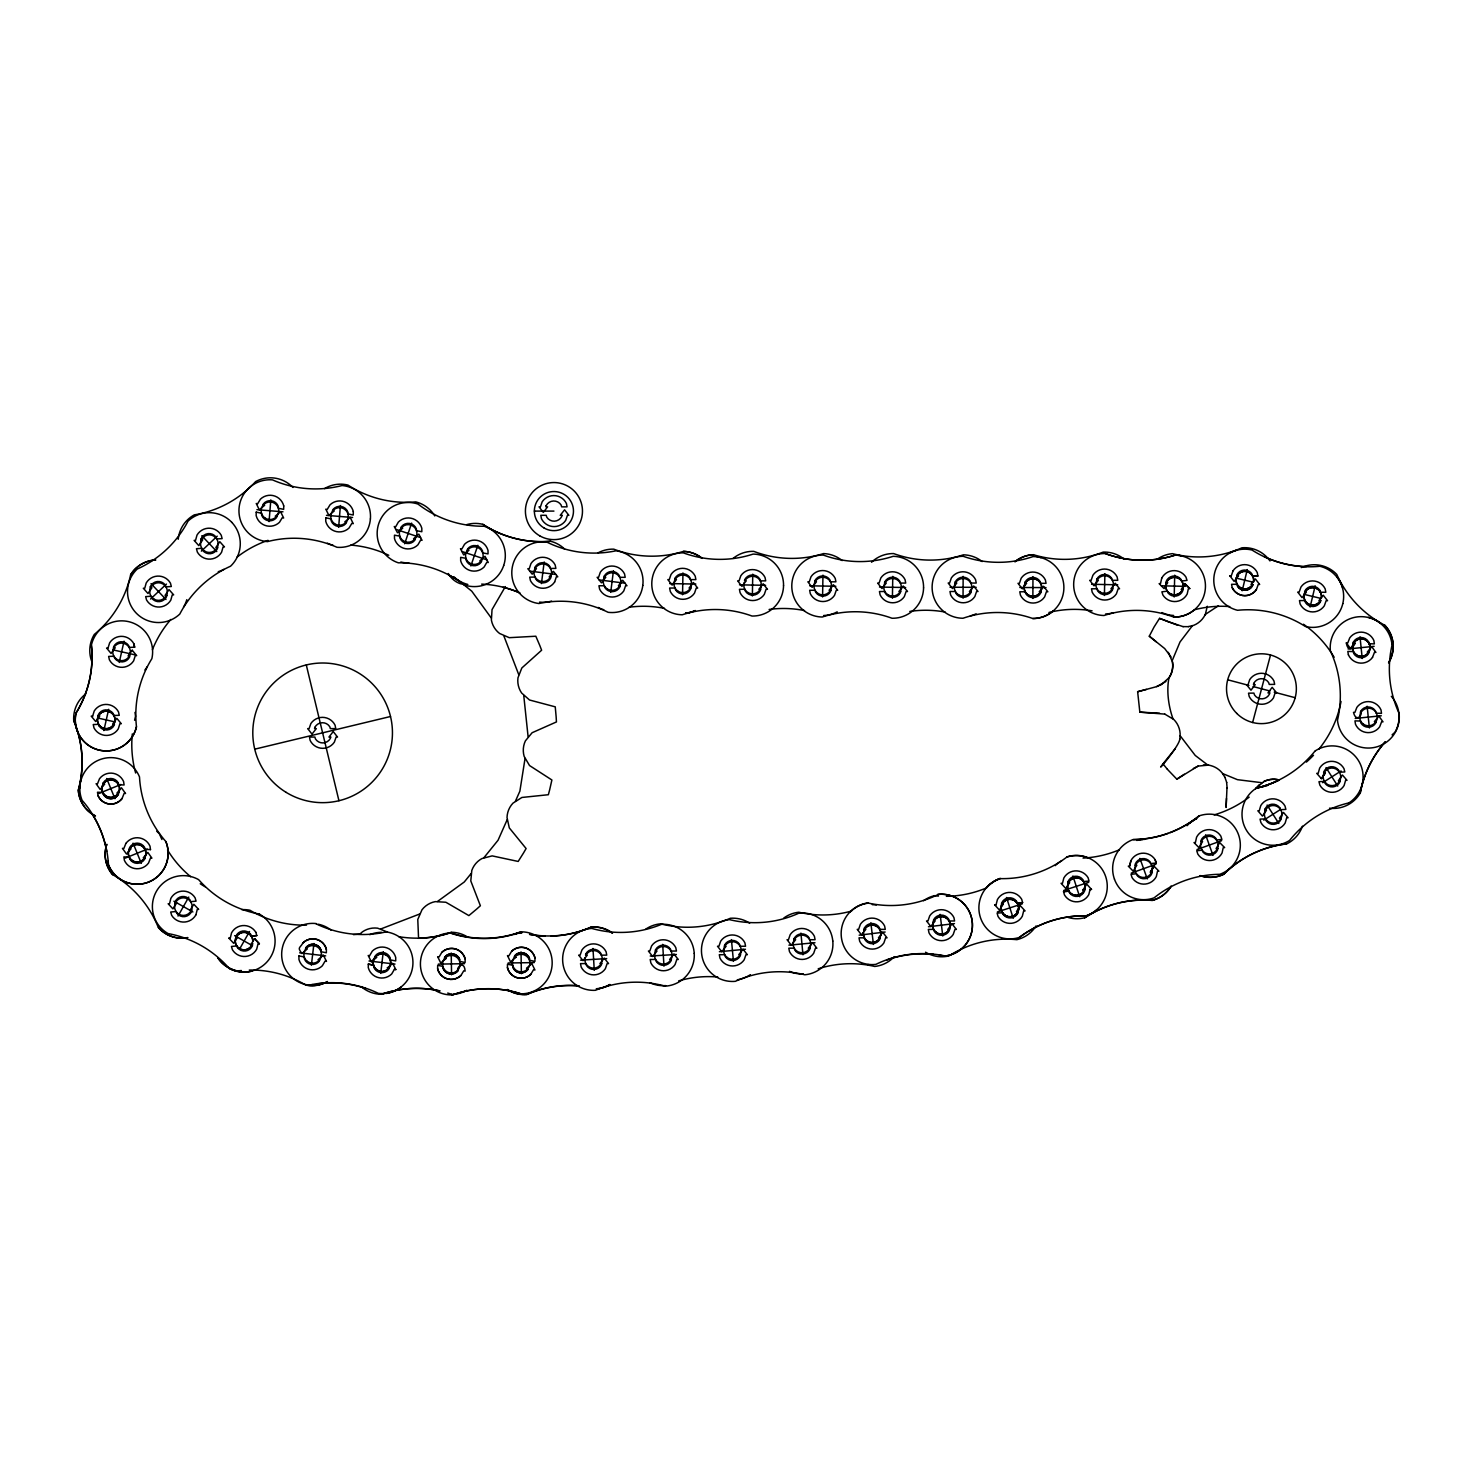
<?xml version="1.0" encoding="UTF-8"?>
<svg xmlns="http://www.w3.org/2000/svg" width="1473" height="1473" viewBox="0 0 1473 1473"><rect width="100%" height="100%" fill="white"/><g stroke="black" fill="none" stroke-linecap="round" stroke-linejoin="round"><path stroke-width="1.5" d="M963.047 598.185L963.139 576.366M1032.868 598.461L1032.96 576.643M326.38 949.293L326.362 952.773L321.077 951.724L320.875 949.717A8.635 8.635 0 0 0 306.089 947.47L305.574 948.649L307.286 948.962L301.983 953.547C296.92 947.01 299.921 948.446 302.978 942.886A14.012 14.012 0 0 1 326.38 949.293A14.012 14.012 0 0 0 302.959 942.923M389.093 968.221L388.577 969.418A8.635 8.635 0 0 1 373.792 967.172L373.59 965.146L368.305 964.097L368.268 967.577A14.012 14.012 0 0 0 391.689 973.984L394.433 969.289L395.814 969.565L392.665 963.324L387.362 967.927L389.075 968.258L387.362 967.927M437.61 968.792L437.684 965.312L442.95 966.417L443.134 968.442A8.635 8.635 0 0 0 457.9 970.854C455.949 967.301 464.437 959.862 465.118 971.13L463.737 970.836L460.957 975.476A14.012 14.012 0 0 1 437.61 968.792A14.012 14.012 0 0 0 460.957 975.439M446.08 958.463L440.74 962.992L437.665 956.714L439.064 956.971L441.826 952.35A14.012 14.012 0 0 1 465.173 959.015L465.1 962.513L459.834 961.39L459.65 959.365A8.635 8.635 0 0 0 444.901 956.953L444.367 958.131L446.08 958.5M507.43 967.669L507.485 964.189L512.751 965.294L512.954 967.319A8.635 8.635 0 0 0 527.702 969.75L528.236 968.571L526.524 968.203L531.863 963.692L534.938 969.97L533.539 969.731L530.759 974.353A14.012 14.012 0 0 1 507.43 967.669A14.012 14.012 0 0 0 530.777 974.316M515.9 957.34L510.542 961.887L507.485 955.609L508.866 955.848L511.647 951.227A14.012 14.012 0 0 1 534.994 957.91L534.92 961.39L529.654 960.286L529.47 958.26A8.635 8.635 0 0 0 514.703 955.83L514.187 957.008L515.881 957.376M682.551 594.724L682.956 572.923M752.372 595.976L752.758 574.175M822.578 596.952L822.965 575.133M892.399 598.204L892.785 576.385M1104.4 595.46L1104.897 573.641M1174.202 597.007L1174.699 575.188M1226.475 798.421L1226.107 807.462L1226.991 787.779M1179.91 739.096L1180.149 733.72A21.819 21.819 0 0 0 1173.76 719.45L1164.683 714.037M269.062 521.626L270.829 499.881M338.643 527.297L340.41 505.552M1152.089 871.924L1151.978 873.194A8.635 8.635 0 0 1 1137.211 875.57L1136.364 873.728L1131.025 874.336L1132.074 877.65A14.012 14.012 0 0 0 1156.323 876.582L1157.483 871.316L1158.901 871.169L1153.985 866.161L1150.358 872.126L1152.107 871.942M1207.289 606.268L1205.227 614.867M1200.845 841.838L1200.955 840.567A8.635 8.635 0 0 1 1215.741 838.211L1216.551 840.033L1221.89 839.426L1220.841 836.112A14.012 14.012 0 0 0 1196.592 837.161L1195.432 842.446L1194.014 842.593L1198.93 847.601L1202.557 841.617L1200.826 841.819M311.374 965.183L313.933 943.512M380.715 973.377L383.275 951.705M255.823 932.262A14.012 14.012 0 0 0 231.556 932.832L230.285 938.08L228.904 938.191L233.673 943.291L237.448 937.38L235.698 937.564L235.883 936.312A8.635 8.635 0 0 1 250.668 934.25L251.441 936.073L256.799 935.576L255.842 932.243M541.438 583.584L544.181 561.949M610.706 592.367L613.449 570.714M1168.973 677.838C1166.358 690.929 1168.568 706.617 1173.024 718.879M1003.223 904.183L1001.493 904.33L1001.658 903.059A8.635 8.635 0 0 1 1016.499 901.181L1017.254 903.059L1022.612 902.636L1021.691 899.285A14.012 14.012 0 0 0 997.424 899.543L996.079 904.772L994.662 904.882M1018.082 912.689L1018.23 911.419L1016.499 911.566L1020.347 905.729L1025.079 910.903L1023.661 910.977L1022.317 916.243A14.012 14.012 0 0 1 998.031 916.445L997.111 913.113L1002.487 912.726L1003.242 914.567A8.635 8.635 0 0 0 1018.064 912.671M525.051 758.448L519.877 791.185L515.458 801.109M1279.779 807.812L1280.516 809.69L1285.874 809.414L1285.027 806.062A14.012 14.012 0 0 0 1260.796 805.547L1259.249 810.721L1257.85 810.794L1262.435 816.097L1266.449 810.371L1264.681 810.463L1264.902 809.229A8.635 8.635 0 0 1 1279.816 807.812M1264.718 810.463L1264.92 809.229M1281.215 818.086L1281.031 819.338A8.635 8.635 0 0 1 1266.154 820.756L1265.417 818.878L1260.041 819.135L1260.888 822.505A14.012 14.012 0 0 0 1285.174 823.002L1286.684 817.828L1288.083 817.754L1283.499 812.452L1279.466 818.178L1281.234 818.104M1161.718 578.189L1160.54 583.474L1159.141 583.639L1164.057 588.611L1167.684 582.645L1165.953 582.848L1166.082 581.596A8.635 8.635 0 0 1 1180.849 579.184L1181.659 581.025L1187.017 580.399L1185.968 577.103A14.012 14.012 0 0 0 1161.7 578.208M1129.699 865.995L1130.859 860.729A14.012 14.012 0 0 1 1155.127 859.68L1156.176 862.994L1150.8 863.583L1149.99 861.76A8.635 8.635 0 0 0 1135.223 864.135L1135.112 865.406L1136.843 865.203L1133.197 871.169L1128.3 866.161L1129.717 866.014L1130.877 860.748M103.847 730.571L108.671 709.286M119.239 662.463L124.045 641.178M1233.067 570.769L1231.262 575.869L1229.863 575.851L1234.135 581.375L1238.462 575.906L1236.694 575.906L1236.989 574.654A8.635 8.635 0 0 1 1251.94 574.083L1252.51 575.998L1257.887 576.035L1257.279 572.629A14.012 14.012 0 0 0 1233.048 570.769M1242.199 590.765L1247.281 569.554M1310.105 607.023L1315.186 585.812M195.946 914.77L197.235 909.504L198.634 909.375L193.847 904.293L190.072 910.204L191.821 910.019L191.656 911.29A8.635 8.635 0 0 1 176.852 913.37L176.079 911.511L170.702 912.026L171.678 915.341A14.012 14.012 0 0 0 195.964 914.751M1090.075 889.453L1088.75 894.719A14.012 14.012 0 0 1 1064.463 894.921L1063.524 891.588L1068.901 891.165L1069.656 893.043A8.635 8.635 0 0 0 1084.496 891.165L1084.662 889.895L1082.931 890.023L1086.761 884.187L1091.493 889.379L1090.094 889.489L1091.493 889.342M1354.957 643.204L1353.19 643.149L1353.503 641.933A8.635 8.635 0 0 1 1368.491 641.768L1369.025 643.701L1374.364 643.904L1373.867 640.479A14.012 14.012 0 0 0 1349.728 637.901L1347.758 642.965L1346.34 642.909C1349.01 659.407 1361.641 632.359 1350.446 648.562L1346.377 642.891M1353.54 641.915L1353.19 643.149M1372.505 657.381L1374.475 652.336L1375.892 652.392L1371.75 646.739L1367.275 652.097L1369.043 652.134L1368.693 653.368A8.635 8.635 0 0 1 1353.742 653.515L1353.245 651.582L1347.832 651.416L1348.366 654.822M1360.334 712.601L1360.647 711.385A8.635 8.635 0 0 1 1375.635 711.22L1376.132 713.171L1381.508 713.355L1381.011 709.931A14.012 14.012 0 0 0 1356.872 707.353L1354.884 712.416L1353.484 712.361C1356.136 723.28 1363.225 714.479 1360.684 711.367M1252.621 722.525L1270.518 655.043M108.026 648.01L109.646 642.854A14.012 14.012 0 0 1 133.896 643.848L134.651 647.218L129.256 647.384L128.611 645.487A8.635 8.635 0 0 0 113.697 646.61L113.458 647.844L115.207 647.789L111.064 653.423L106.608 648.046L108.026 647.991M92.633 716.117L94.254 710.943A14.012 14.012 0 0 1 118.521 711.956L119.258 715.326L113.881 715.491L113.218 713.595M1179.781 739.023C1179.56 747.621 1140.01 791.498 1175.344 748.615M554.658 581.945L556.352 576.827L557.77 576.808L553.406 571.358L549.171 576.919L550.92 576.882L550.663 578.116A8.635 8.635 0 0 1 535.73 578.981L535.104 577.085L529.728 577.14L530.409 580.528A14.012 14.012 0 0 0 554.658 581.945M404.688 543.776L411.611 523.099M470.881 565.963L477.823 545.286M1256.414 589.568L1258.237 584.468L1259.636 584.468L1255.364 578.944L1251.019 584.431L1252.786 584.431L1252.51 585.646A8.635 8.635 0 0 1 1237.541 586.254L1236.989 584.321L1231.575 584.302L1232.201 587.69A14.012 14.012 0 0 0 1256.414 589.568A14.012 14.012 0 0 1 1232.238 587.69M122.112 798.44L124.119 793.413L125.536 793.468L121.467 787.797L116.938 793.1L118.687 793.174L118.337 794.389A8.635 8.635 0 0 1 103.386 794.407L102.871 792.474L97.494 792.235L98.01 795.641A14.012 14.012 0 0 0 122.112 798.44A14.012 14.012 0 0 1 98.028 795.641M125.886 843.403L123.879 848.43L122.462 848.374L126.531 854.064L131.06 848.743L129.311 848.687L129.661 847.454A8.635 8.635 0 0 1 144.612 847.435L145.109 849.387L150.504 849.608M507.209 819.632L498.058 840.236L483.862 857.783M1156.287 641.823L1149.29 636.189L1154.04 627.056L1159.546 618.347L1167.923 621.532M371.325 961.74L376.628 957.155L374.915 956.842L375.431 955.664A8.635 8.635 0 0 1 390.198 957.929L390.419 959.917L395.703 960.93L395.721 957.487A14.012 14.012 0 0 0 372.301 951.116L369.576 955.774L368.195 955.498L371.325 961.74L376.609 957.174M373.59 965.146L368.287 964.134M394.433 969.289L395.795 969.602M178.012 916.077L188.765 897.094M239.841 948.594L249.508 931.507M1184.844 583.603L1181.217 589.568L1182.948 589.366L1182.819 590.618A8.635 8.635 0 0 1 1168.071 593.011L1167.242 591.189L1161.884 591.815L1162.934 595.092A14.012 14.012 0 0 0 1187.183 594.006L1188.361 588.74L1189.761 588.574L1184.844 583.603L1189.742 588.574M505.368 586.585L492.037 609.601L491.393 620.133A21.819 21.819 0 0 0 499.568 633.464L509.253 637.68L535.822 636.226L539.799 645.505L541.622 650.219L521.829 667.987L517.962 677.819A21.819 21.819 0 0 0 521.626 693.01L529.525 700.006L555.247 706.837L556.15 716.891L556.444 721.936L532.121 732.725L525.401 740.864A21.819 21.819 0 0 0 524.185 756.459L529.544 765.555L551.896 779.99L549.65 789.841L548.361 794.72L521.902 797.464L512.991 803.135A21.819 21.819 0 0 0 507.025 817.589L509.308 827.9L526.1 848.54L523.559 852.904L518.183 861.447L492.166 855.887L481.947 858.538A21.819 21.819 0 0 0 471.802 870.433L470.789 880.928L480.382 905.748L476.626 909.117L468.874 915.598L445.859 902.249L435.308 901.623A21.819 21.819 0 0 0 421.978 909.798L417.78 919.483L418.498 936.773M1150.376 872.145L1154.003 866.179M254.59 938.706L250.815 944.616L252.564 944.432L252.399 945.703A8.635 8.635 0 0 1 237.613 947.765L236.84 945.924L231.445 946.458L232.421 949.772A14.012 14.012 0 0 0 256.707 949.164L257.996 943.917L259.395 943.788L254.59 938.706L259.377 943.806M1321.373 778.646L1325.387 772.92L1323.619 773.012L1323.822 771.76A8.635 8.635 0 0 1 1338.736 770.361L1339.436 772.22L1344.812 771.962L1343.965 768.611A14.012 14.012 0 0 0 1319.679 768.096L1318.188 773.27L1316.77 773.343L1321.373 778.646L1325.35 772.92M132.22 650.219L128.077 655.872L129.827 655.816L129.587 657.05A8.635 8.635 0 0 1 114.691 658.155L114.029 656.258L108.634 656.424L109.389 659.794A14.012 14.012 0 0 0 133.656 660.806L135.277 655.651L136.676 655.614L132.22 650.237M1192.467 625.657L1180.02 641.97L1172.103 660.861M471.121 873.544L464.271 881.996L437.463 901.476M1255.64 788.571L1263.687 781.684A21.819 21.819 0 0 1 1279.245 780.009A21.819 21.819 0 0 0 1263.576 781.629M1255.751 788.644L1259.286 784.667M150.559 599.051L166.431 584.081M201.359 551.141L217.231 536.172M1205.43 614.351L1218.466 605.734M1165.916 681.483L1156.71 686.621L1137.635 691.721L1139.844 712.159L1159.564 713.19M1184.347 774.246L1176.835 779.18L1198.046 766.07L1208.56 765.131A21.819 21.819 0 0 1 1222.13 772.92L1225.076 777.486M1263.76 820.13L1280.332 809.598M1322.68 782.679L1341.093 770.968M1193.388 768.483L1198.157 766.144M1368.988 643.719L1368.454 641.786M98.691 793.542L120.915 784.483M125.058 858.188L147.282 849.129M1156.6 686.565L1161.516 684.558L1169.341 677.396A21.819 21.819 0 0 0 1172.545 662.095L1168.292 652.318M380.752 928.984L419.437 914.107M1131.282 873.084L1155.918 864.246M1196.997 849.516L1221.651 840.678M997.405 911.916L1022.317 903.833M1063.837 890.392L1088.731 882.309M1146.417 689.419L1137.635 691.721M1188.361 626.596L1193.627 625.362A21.819 21.819 0 0 0 1205.117 614.793M254.737 749.168L390.511 716.504M859.146 935.171L885.144 932.022M928.45 926.756L954.449 923.608M353.52 934.655L360.038 933.956L362.432 931.838A21.819 21.819 0 0 1 377.64 928.174L387.473 932.041M1348.09 648.985L1374.143 646.316M1355.234 718.437L1381.269 715.768M235.717 937.546L237.448 937.38M251.46 936.055L256.818 935.558M228.886 938.227L230.285 938.08M719.395 951.705L745.467 949.256M788.92 945.169L814.974 942.72M1063.543 891.625L1068.901 891.183M1082.931 890.06L1084.662 889.913M996.061 904.735L994.662 904.845L999.394 910.019L1003.223 904.164L1001.493 904.293M1017.254 903.041L1022.612 902.599M580.546 960.138L606.692 958.61M650.256 956.032L676.383 954.486M92.652 716.099L91.216 716.154L95.69 721.531L99.814 715.896L98.065 715.952L98.323 714.718A8.635 8.635 0 0 1 113.218 713.613M438.31 964.115L464.492 963.692M508.111 962.992L534.294 962.587M1183.058 626.614L1188.472 626.669M534.368 511.094L553.94 511.094M950.011 587.23L976.194 587.322M1019.832 587.506L1046.014 587.598M1236.712 575.888L1238.462 575.906M1252.529 575.98L1257.905 576.017M1229.845 575.851L1231.262 575.869M1320.416 592.256L1325.81 592.275L1325.184 588.887A14.012 14.012 0 0 0 1300.972 587.027L1299.149 592.128L1297.75 592.109L1302.04 597.633L1306.367 592.164L1304.599 592.164L1304.894 590.912A8.635 8.635 0 0 1 1319.845 590.342L1320.434 592.238L1319.808 590.342M809.69 585.812L835.872 586.272M879.491 587.064L905.674 587.524M669.663 583.584L695.845 584.063M739.483 584.836L765.647 585.315M1091.567 584.247L1117.731 584.836M1161.368 585.812L1185.36 586.346M1203.367 765.021L1208.67 765.205M1139.844 712.159L1164.793 714.11M256.891 509.676L282.982 511.812M326.49 515.366L352.581 517.483M299.663 952.81L325.662 955.885M369.005 961.004L395.003 964.079M529.82 571.119L555.8 574.415M599.088 579.902L625.068 583.198M465.394 584.799L460.202 583.658A21.819 21.819 0 0 1 448.308 573.494M113.126 649.906L134.411 654.712M97.752 718.014L114.765 721.862A8.82 8.82 0 0 1 100.274 726.41A8.82 8.82 0 0 1 103.626 711.514A8.82 8.82 0 0 1 114.857 721.88M1236.252 578.134L1253.228 582.203M1304.157 594.392L1321.134 598.461M1168.034 621.606L1183.169 626.669M1227.819 679.826L1248.92 685.424M1253.136 686.547L1270.002 691.021M1274.219 692.144L1295.301 697.742M395.74 529.286L420.56 537.59M461.933 551.473L486.771 559.795M1159.601 618.384L1177.884 625.325M1222.608 773.564L1237.449 779.677L1261.974 782.715M173.906 901.2L192.889 911.953M234.649 935.631L251.736 945.298M1149.29 636.189L1164.701 648.58L1171.072 656.995M1180.131 735.727L1195.229 755.446L1207.878 765.113M463.314 584.339L471.765 591.189L491.264 617.979M1176.89 779.217L1167.352 769.274M201.819 535.73L216.789 551.602M151.019 583.621L165.989 599.493M1163.044 763.935L1167.408 769.311M1326.031 767.617L1337.742 786.03M1267.111 805.068L1278.822 823.481M106.7 778.499L114.931 798.697M133.067 843.145L141.316 863.344M503.895 636.005L518.772 674.708M1205.632 834.823L1212.997 855.371M1139.918 858.391L1147.283 878.939M99.28 726.263L98.636 724.366L93.241 724.532L93.996 727.901A14.012 14.012 0 0 0 118.263 728.914L119.884 723.759L121.283 723.703L116.827 718.345L112.703 723.961L114.452 723.906L114.194 725.158A8.635 8.635 0 0 1 99.299 726.263M1224.965 777.413L1226.733 782.55M1072.915 875.975L1079.654 896.726M1006.501 897.499L1013.24 918.25M1155.127 859.68L1156.158 862.975M102.889 792.456L103.405 794.389A8.635 8.635 0 0 0 118.356 794.389M306.292 664.949L338.937 800.723M133.896 643.867L134.651 647.236M150.485 849.626L150.007 846.202A14.012 14.012 0 0 0 125.868 843.421M940.142 914.365L942.775 936.018M870.838 922.761L873.452 944.432M523.744 695.422L528.089 736.647M1360.002 636.796L1362.23 658.505M1367.147 706.248L1369.374 727.957M800.925 933.09L802.969 954.799M731.418 939.627L733.462 961.335M1226.622 782.476L1227.101 787.852M662.684 944.377L663.973 966.159M592.975 948.483L594.263 970.265M521.037 951.889L521.387 973.69M451.217 952.994L451.567 974.813M864.025 930.2A8.82 8.82 0 0 1 878.7 927.769A8.82 8.82 0 0 1 874.704 942.076A8.82 8.82 0 0 1 863.417 932.409M880.246 937.325A8.82 8.82 0 0 1 863.399 932.63M864.025 930.42A8.82 8.82 0 0 1 880.854 935.116M868.407 902.857A30.988 30.988 0 0 0 841.378 937.344A30.988 30.988 0 0 0 875.864 964.373A106.627 106.627 0 0 1 945.187 955.995A30.988 30.988 0 0 0 972.217 921.509A30.988 30.988 0 0 0 937.73 894.461A30.988 30.988 0 0 1 972.217 921.509A30.988 30.988 0 0 1 945.187 955.977M937.712 894.719A106.627 106.627 0 0 1 868.407 903.115A30.988 30.988 0 0 0 850.437 911.75M871.813 964.852A30.988 30.988 0 0 1 867.763 964.557M886.783 960.028A106.627 106.627 0 0 1 933.477 954.375M939.351 955.13A106.627 106.627 0 0 1 945.169 956.235M585.72 955.406A8.82 8.82 0 0 1 600.505 953.878A8.82 8.82 0 0 1 595.644 967.927A8.82 8.82 0 0 1 584.965 957.579M1165.99 583.621A8.82 8.82 0 0 1 1180.278 579.478A8.82 8.82 0 0 1 1177.995 594.171A8.82 8.82 0 0 1 1165.64 585.904M1173.778 617.058A30.988 30.988 0 0 0 1205.448 586.788A30.988 30.988 0 0 0 1175.159 555.118A106.627 106.627 0 0 1 1105.358 553.553A30.988 30.988 0 0 0 1073.67 583.86A30.988 30.988 0 0 0 1103.958 615.511A106.627 106.627 0 0 1 1173.76 617.077A30.988 30.988 0 0 0 1194.437 609.785A106.627 106.627 0 0 1 1229.752 606.581M1105.339 553.572A106.627 106.627 0 0 0 1175.141 555.118A30.988 30.988 0 0 1 1181.254 555.8M1032.794 618.531A30.988 30.988 0 0 0 1063.893 587.672A30.988 30.988 0 0 0 1033.033 556.573A106.627 106.627 0 0 1 963.213 556.297A30.988 30.988 0 0 0 932.114 587.156A30.988 30.988 0 0 0 962.974 618.255A106.627 106.627 0 0 1 1032.794 618.513A30.988 30.988 0 0 0 1053.269 610.908M1037.084 556.831A30.988 30.988 0 0 1 1041.061 557.641M745.007 580.528A8.82 8.82 0 0 1 759.884 580.141A8.82 8.82 0 0 1 753.937 593.766A8.82 8.82 0 0 1 744.086 582.627M511.628 951.263A14.012 14.012 0 0 1 534.975 957.947M527.721 969.713A8.635 8.635 0 0 1 512.954 967.282M514.703 955.867A8.635 8.635 0 0 1 529.451 958.297M441.826 952.387A14.012 14.012 0 0 1 465.173 959.052M457.9 970.817A8.635 8.635 0 0 1 443.152 968.405M444.883 956.99A8.635 8.635 0 0 1 459.65 959.402M527.481 969.197A8.82 8.82 0 0 1 512.899 966.214A8.82 8.82 0 0 1 521.773 954.265A8.82 8.82 0 0 1 528.844 967.356M451.88 994.919A30.988 30.988 0 0 1 420.413 964.428A30.988 30.988 0 0 1 450.885 932.961A106.627 106.627 0 0 0 520.706 931.838A30.988 30.988 0 0 1 552.172 962.348A30.988 30.988 0 0 1 521.681 993.833M520.632 932.114A106.627 106.627 0 0 1 450.83 933.238M306.071 947.507A8.635 8.635 0 0 1 320.856 949.754M316.29 923.589A30.988 30.988 0 0 0 281.877 950.729A30.988 30.988 0 0 0 309.017 985.142A106.627 106.627 0 0 1 378.34 993.354A30.988 30.988 0 0 0 412.735 966.214A30.988 30.988 0 0 0 385.613 931.82M385.503 932.041A106.627 106.627 0 0 1 316.161 923.847M308.888 985.382A106.627 106.627 0 0 1 312.755 984.608M316.658 983.982A106.627 106.627 0 0 1 365.414 988.365M401.043 987.131A30.988 30.988 0 0 1 386.313 993.465M380.826 971.554A8.82 8.82 0 0 1 374.363 958.168A8.82 8.82 0 0 1 389.24 957.966A8.82 8.82 0 0 1 383.127 971.536M252.638 943.254A8.82 8.82 0 0 1 238.497 947.839A8.82 8.82 0 0 1 240.32 933.072A8.82 8.82 0 0 1 252.914 940.971M252.527 943.383A8.82 8.82 0 0 1 238.387 947.968A8.82 8.82 0 0 1 240.209 933.201A8.82 8.82 0 0 1 252.804 941.1M259.377 914.089A30.988 30.988 0 0 1 271.069 956.308A30.988 30.988 0 0 1 228.831 968A106.627 106.627 0 0 0 168.088 933.569A30.988 30.988 0 0 1 156.396 891.349A30.988 30.988 0 0 1 198.634 879.657A106.627 106.627 0 0 0 259.395 914.07M252.233 971.038A30.988 30.988 0 0 1 228.702 968.148M165.86 841.562A30.988 30.988 0 0 1 148.883 881.94A30.988 30.988 0 0 1 108.468 864.964A106.627 106.627 0 0 0 82.101 800.318A30.988 30.988 0 0 1 99.096 759.921A30.988 30.988 0 0 1 139.493 776.897A106.627 106.627 0 0 0 165.86 841.562A30.988 30.988 0 0 1 148.865 881.959A30.988 30.988 0 0 1 108.486 864.964M92.541 814.679A106.627 106.627 0 0 1 106.7 851.339M108.063 861.116A106.627 106.627 0 0 1 108.339 865.056M79.671 788.534A30.988 30.988 0 0 1 81.383 778.591M103.699 783.305A8.82 8.82 0 0 1 118.503 784.686A8.82 8.82 0 0 1 110.991 797.519A8.82 8.82 0 0 1 102.539 785.293M114.047 724.053A8.82 8.82 0 0 1 99.225 725.287A8.82 8.82 0 0 1 104.362 711.33A8.82 8.82 0 0 1 114.839 721.88M136.473 726.76A30.988 30.988 0 0 1 99.428 750.162A30.988 30.988 0 0 1 76.025 713.116A106.627 106.627 0 0 0 91.418 645.008A30.988 30.988 0 0 1 128.464 621.606A30.988 30.988 0 0 1 151.866 658.67A106.627 106.627 0 0 0 136.473 726.76A30.988 30.988 0 0 1 99.409 750.162A30.988 30.988 0 0 1 76.025 713.098M91.326 645.045A106.627 106.627 0 0 1 75.952 713.153M449.541 575.372A106.627 106.627 0 0 1 459.668 581.522M1237.578 586.236A8.635 8.635 0 0 0 1252.51 585.646L1252.768 584.45A8.82 8.82 0 0 1 1239.456 586.954A8.82 8.82 0 0 1 1239.088 573.457A8.82 8.82 0 0 1 1252.455 575.446M1252.51 584.358A8.82 8.82 0 0 1 1237.67 585.407A8.82 8.82 0 0 1 1242.991 571.524A8.82 8.82 0 0 1 1253.339 582.203M1253.394 577.545A8.82 8.82 0 0 1 1253.523 582.111M1320.434 600.597A8.82 8.82 0 0 1 1305.594 601.647A8.82 8.82 0 0 1 1310.915 587.764A8.82 8.82 0 0 1 1321.263 598.461A8.82 8.82 0 0 0 1311.062 587.69A8.82 8.82 0 0 0 1305.759 601.573A8.82 8.82 0 0 0 1320.581 600.524M1336.895 576.808A30.988 30.988 0 0 1 1342.529 587.506M1230.489 552.651A30.988 30.988 0 0 1 1236.123 550.35M1306.22 566.663A106.627 106.627 0 0 1 1264.239 556.61M1372.541 657.381A14.012 14.012 0 0 1 1348.403 654.804M1399.129 713.908A30.988 30.988 0 0 1 1371.473 747.897A30.988 30.988 0 0 1 1337.484 720.242A106.627 106.627 0 0 0 1330.358 650.79A30.988 30.988 0 0 1 1357.977 616.819A30.988 30.988 0 0 1 1391.967 644.474M1399.313 713.834A106.627 106.627 0 0 1 1392.188 644.382M1368.288 617.316A30.988 30.988 0 0 1 1380.956 623.502M1315.499 750.714A30.988 30.988 0 0 1 1358.253 760.252A30.988 30.988 0 0 1 1348.734 803.024M1315.297 750.678A106.627 106.627 0 0 1 1256.359 788.129A30.988 30.988 0 0 0 1246.839 830.901A30.988 30.988 0 0 0 1289.593 840.439A106.627 106.627 0 0 1 1348.55 802.988M1256.543 788.165A106.627 106.627 0 0 0 1278.822 780.193A106.627 106.627 0 0 1 1256.561 788.165M1201.36 841.341A8.82 8.82 0 0 1 1216.109 839.481A8.82 8.82 0 0 1 1211.579 853.64A8.82 8.82 0 0 1 1200.661 843.532M1199.004 816.079A106.627 106.627 0 0 1 1169.985 832.724M1168.126 833.405A106.627 106.627 0 0 1 1145.11 838.874M1143.14 839.094A106.627 106.627 0 0 1 1133.289 839.647M1066.747 856.918A30.988 30.988 0 0 1 1105.763 876.84A30.988 30.988 0 0 1 1085.859 915.856A106.627 106.627 0 0 0 1019.426 937.399A30.988 30.988 0 0 1 980.392 917.44A30.988 30.988 0 0 1 1000.314 878.424A30.988 30.988 0 0 0 986.91 887.335A30.988 30.988 0 0 1 1000.37 878.626A106.627 106.627 0 0 0 1066.802 857.102A30.988 30.988 0 0 1 1088.602 858.115M1019.426 937.362A106.627 106.627 0 0 1 1085.84 915.838M1096.446 910.148A30.988 30.988 0 0 1 1085.896 916.04M1172.434 662.021A21.819 21.819 0 0 1 1169.231 677.341M894.277 956.64A30.988 30.988 0 0 1 874.759 966.454A106.627 106.627 0 0 0 818.196 968.792M872.255 904.661A30.988 30.988 0 0 1 876.288 905.03M803.356 973.984A30.988 30.988 0 0 1 789.528 971.351M783.839 917.992A30.988 30.988 0 0 1 798.808 912.229A106.627 106.627 0 0 0 851.578 911.032M750.401 974.666A30.988 30.988 0 0 1 737.292 979.803M749.647 923.148A30.988 30.988 0 0 0 730.332 918.268A106.627 106.627 0 0 1 660.751 923.829A30.988 30.988 0 0 0 645.653 929.205M665.704 985.603A30.988 30.988 0 0 1 649.943 982.694M678.666 980.889A106.627 106.627 0 0 1 717.774 977.022M976.083 613.818A30.988 30.988 0 0 1 970.339 615.861M982.16 561.563A30.988 30.988 0 0 0 963.416 554.824A106.627 106.627 0 0 1 893.614 553.572A30.988 30.988 0 0 0 871.556 562.244M909.78 611.442A106.627 106.627 0 0 1 945.187 612.068M837.198 611.866A30.988 30.988 0 0 1 823.591 615.53M842.188 560.587A30.988 30.988 0 0 0 823.536 553.59A106.627 106.627 0 0 1 753.771 551.362A30.988 30.988 0 0 0 733.112 558.414M769.127 609.454A106.627 106.627 0 0 1 804.516 610.577M1329.53 808.18A30.988 30.988 0 0 0 1360.352 792.824A106.627 106.627 0 0 1 1385.209 741.95M1391.322 696.306A30.988 30.988 0 0 1 1395.005 732.21A106.627 106.627 0 0 0 1392.077 734.861M1341.038 701.479A106.627 106.627 0 0 1 1318.74 749.334M1313.511 755.262A106.627 106.627 0 0 1 1306.385 762.093M1360.205 792.842A106.627 106.627 0 0 1 1385.062 741.987M609.822 984.682A30.988 30.988 0 0 1 596.418 988.972M591.446 927.198A30.988 30.988 0 0 1 612.437 933.238M507.504 989.69A30.988 30.988 0 0 0 526.818 994.57A106.627 106.627 0 0 1 578.907 985.953M513.948 934.49A30.988 30.988 0 0 1 521.847 932.796M612.455 933.017A30.988 30.988 0 0 0 591.465 926.977A106.627 106.627 0 0 1 551.215 936.128M545.286 936.11A106.627 106.627 0 0 1 529.58 934.453M609.859 984.461A30.988 30.988 0 0 1 596.436 988.751M591.465 926.977A106.627 106.627 0 0 1 529.599 934.269M507.541 989.488A30.988 30.988 0 0 0 526.855 994.349A106.627 106.627 0 0 1 578.926 985.787M513.967 934.269A30.988 30.988 0 0 1 521.884 932.575M1068.569 917.605A30.988 30.988 0 0 0 1084.607 917.771A106.627 106.627 0 0 1 1152.217 900.334A30.988 30.988 0 0 0 1171.164 886.083A30.988 30.988 0 0 1 1152.291 900.445A106.627 106.627 0 0 0 1084.68 917.882M1055.184 865.645A30.988 30.988 0 0 1 1061.646 860.784M1136.806 840.439A30.988 30.988 0 0 1 1142.827 839.518M1119.425 849.755A106.627 106.627 0 0 1 1083.005 858.078M1136.751 840.328A30.988 30.988 0 0 1 1144.779 839.352M925.541 952.202A30.988 30.988 0 0 0 948.962 955.922A106.627 106.627 0 0 1 1016.867 939.664A30.988 30.988 0 0 0 1036.071 925.891M923.553 900.721A30.988 30.988 0 0 1 934.545 895.658A106.627 106.627 0 0 0 938.485 896.1M986.744 887.814A106.627 106.627 0 0 1 946.384 896.302M1302.445 826.187A30.988 30.988 0 0 1 1286.666 843.9A106.627 106.627 0 0 0 1223.805 874.281A30.988 30.988 0 0 1 1200.108 875.643M1261.551 787.282A30.988 30.988 0 0 1 1267.388 785.569M1190.055 822.928A30.988 30.988 0 0 1 1196.812 818.491A30.988 30.988 0 0 0 1187.054 825.709M1249.178 797.132A106.627 106.627 0 0 1 1214.12 814.9M1200.016 875.588A30.988 30.988 0 0 0 1223.676 874.207A106.627 106.627 0 0 1 1286.555 843.845M1173.668 615.475A30.988 30.988 0 0 1 1161.921 612.584M1157.391 559.114A30.988 30.988 0 0 1 1172.471 553.664A106.627 106.627 0 0 0 1241.96 547.79A30.988 30.988 0 0 1 1270.002 560.955M1033.457 554.695A30.988 30.988 0 0 0 1014.842 561.802A30.988 30.988 0 0 1 1033.438 554.713A106.627 106.627 0 0 0 1103.203 552.099A30.988 30.988 0 0 1 1123.936 559.004M1113.533 612.639A30.988 30.988 0 0 1 1105.56 614.002M1048.96 612.455A106.627 106.627 0 0 1 1092.101 610.835M1384.767 625.141A30.988 30.988 0 0 1 1388.652 662.666M1301.34 567.584A30.988 30.988 0 0 1 1336.784 574.433A106.627 106.627 0 0 0 1384.657 625.196A30.988 30.988 0 0 1 1388.56 662.721M1303.458 624.239A106.627 106.627 0 0 1 1334.151 657.289M327.356 981.662A30.988 30.988 0 0 1 305.795 985.106A106.627 106.627 0 0 0 249.287 970.063M241.406 970.523A106.627 106.627 0 0 0 237.484 970.965A30.988 30.988 0 0 1 217.857 957.653M237.392 971.094A30.988 30.988 0 0 1 217.746 957.818M327.466 981.515A30.988 30.988 0 0 1 305.887 984.94M318.334 924.234A30.988 30.988 0 0 1 331.112 930.126M241.848 909.67A30.988 30.988 0 0 1 249.931 910.24A106.627 106.627 0 0 0 306.513 925.136M466.886 990.243A30.988 30.988 0 0 1 451.401 994.404M398.833 936.681A106.627 106.627 0 0 0 451.438 932.262A30.988 30.988 0 0 1 466.867 936.57M381.636 994.257A106.627 106.627 0 0 1 440.059 990.979A106.627 106.627 0 0 0 381.636 994.275A30.988 30.988 0 0 1 361.198 986.597M369.76 934.674A30.988 30.988 0 0 1 381.617 932.317M451.382 932.427A106.627 106.627 0 0 1 418.442 938.301M447.7 993.041A106.627 106.627 0 0 1 451.456 994.257M683.527 551.381A30.988 30.988 0 0 1 702.179 558.377A30.988 30.988 0 0 0 683.546 551.362A106.627 106.627 0 0 1 613.762 549.153A30.988 30.988 0 0 0 598.148 552.798M603.801 609.767A30.988 30.988 0 0 1 598.185 607.447M629.118 607.244A106.627 106.627 0 0 1 664.507 608.367M187.605 937.657A30.988 30.988 0 0 1 158.329 927.53A106.627 106.627 0 0 0 112.721 874.667A30.988 30.988 0 0 1 106.866 844.25A30.988 30.988 0 0 0 112.648 874.741M205.281 886.856A106.627 106.627 0 0 1 200.236 883.745M190.698 876.73A106.627 106.627 0 0 1 167.517 849.958M161.92 839.518A106.627 106.627 0 0 1 159.563 834.086A30.988 30.988 0 0 0 156.709 831.214M187.734 937.564A30.988 30.988 0 0 1 158.458 927.419M73.65 720.573A106.627 106.627 0 0 1 78.272 790.228A30.988 30.988 0 0 0 95.506 815.987A30.988 30.988 0 0 1 78.364 790.172A106.627 106.627 0 0 0 73.724 720.518A30.988 30.988 0 0 1 85.71 693.93M134.964 712.435A30.988 30.988 0 0 1 135.498 716.467A106.627 106.627 0 0 0 134.595 720.242M135.645 773.03A106.627 106.627 0 0 1 132.331 733.867M147.208 666.68A30.988 30.988 0 0 1 144.888 669.994M91.86 661.727A30.988 30.988 0 0 1 94.29 634.44A106.627 106.627 0 0 0 130.618 574.801A30.988 30.988 0 0 1 155.807 559.979A30.988 30.988 0 0 0 130.6 574.82M186.813 599.658A30.988 30.988 0 0 1 183.536 607.042M152.419 649.685A106.627 106.627 0 0 1 170.85 619.452M292.924 487.453A30.988 30.988 0 0 0 255.658 481.561A106.627 106.627 0 0 1 194.307 514.869A30.988 30.988 0 0 0 178.233 539.265M223.878 569.333A30.988 30.988 0 0 1 218.262 571.69M236.895 557.254A106.627 106.627 0 0 1 268.012 540.352M333.045 545.231A30.988 30.988 0 0 1 327.319 543.187M324.52 488.613A30.988 30.988 0 0 1 347.959 485.077A106.627 106.627 0 0 0 415.736 501.888A30.988 30.988 0 0 1 434.811 515.955M408.85 562.925A30.988 30.988 0 0 1 400.822 562.023M350.813 545.102A106.627 106.627 0 0 1 388.762 555.266M551.565 601.113A30.988 30.988 0 0 1 539.523 602.107M466.812 524.591A30.988 30.988 0 0 1 482.849 524.333A106.627 106.627 0 0 0 550.589 541.254A30.988 30.988 0 0 1 564.582 549.042M467.825 584.45A30.988 30.988 0 0 1 453.794 576.661M550.589 541.254A106.627 106.627 0 0 1 482.849 524.333M503.085 587.211A106.627 106.627 0 0 1 519.895 592.938A106.627 106.627 0 0 0 481.653 584.118M298.964 955.903L298.927 959.383A14.012 14.012 0 0 0 322.366 965.754L325.091 961.096L326.472 961.372L323.342 955.13L318.039 959.733L319.751 960.046L319.236 961.225A8.635 8.635 0 0 1 304.451 958.978L304.248 956.953L298.964 955.903M256.21 512.125L256.155 515.587A14.012 14.012 0 0 0 279.465 522.326L282.264 517.704L283.645 517.999L280.588 511.702L275.248 516.194L276.942 516.563L276.427 517.704A8.635 8.635 0 0 1 261.678 515.237L261.476 513.248L256.21 512.125M283.737 505.92L283.663 509.363L278.397 508.24L278.213 506.252A8.635 8.635 0 0 0 263.464 503.803L262.931 504.944L264.643 505.294L259.285 509.787L256.247 503.508L257.609 503.803L260.408 499.181A14.012 14.012 0 0 1 283.737 505.92M325.809 517.796L325.736 521.258A14.012 14.012 0 0 0 349.064 527.997L351.844 523.375L353.225 523.67L350.187 517.373L344.829 521.865L346.542 522.234L346.008 523.375A8.635 8.635 0 0 1 331.259 520.926L331.075 518.938L325.809 517.796M353.317 511.591L353.244 515.034L347.996 513.911L347.794 511.923A8.635 8.635 0 0 0 333.045 509.474L332.53 510.615L334.224 510.965L328.884 515.458L325.828 509.179L327.209 509.474L329.989 504.852A14.012 14.012 0 0 1 353.317 511.591M1217.803 848.356L1217.692 849.626A8.635 8.635 0 0 1 1202.925 852.002L1202.097 850.16L1196.739 850.768L1197.807 854.082A14.012 14.012 0 0 0 1222.038 853.014L1223.216 847.748L1224.634 847.601L1219.718 842.593L1216.09 848.577L1217.821 848.374M175.121 901.881L174.956 903.152L176.705 902.967L172.93 908.878L168.161 903.778L169.561 903.649L170.831 898.401A14.012 14.012 0 0 1 195.099 897.83L196.056 901.163L190.698 901.66L189.925 899.8A8.635 8.635 0 0 0 175.103 901.899M1068.072 881.535L1067.907 882.806L1069.656 882.658L1065.808 888.495L1061.076 883.321L1062.493 883.229L1063.837 877.982A14.012 14.012 0 0 1 1088.105 877.742L1089.044 881.093L1083.668 881.498L1082.913 879.657A8.635 8.635 0 0 0 1068.072 881.535M150.375 586.622L150.191 587.856L151.922 587.745L147.981 593.509L143.341 588.279L144.759 588.206L146.195 582.995A14.012 14.012 0 0 1 170.463 583.179L171.328 586.512L165.97 586.862L165.234 585.002A8.635 8.635 0 0 0 150.375 586.622M166.817 595.258L166.615 596.51A8.635 8.635 0 0 1 151.756 598.13L151.038 596.252L145.661 596.602L146.527 599.934A14.012 14.012 0 0 0 170.813 600.119L172.249 594.926L173.648 594.834L169.008 589.605L165.068 595.368L166.817 595.258M201.175 538.713L200.991 539.965L202.722 539.855L198.781 545.618L194.141 540.388L195.559 540.296L196.995 535.104A14.012 14.012 0 0 1 221.263 535.288L222.128 538.621L216.77 538.952L216.034 537.093A8.635 8.635 0 0 0 201.175 538.713M217.617 547.367L217.415 548.6A8.635 8.635 0 0 1 202.556 550.221L201.838 548.361L196.461 548.692L197.327 552.044A14.012 14.012 0 0 0 221.594 552.228L223.049 547.017L224.448 546.925L219.808 541.696L215.868 547.477L217.617 547.367M1340.135 780.635L1339.951 781.887A8.635 8.635 0 0 1 1325.074 783.305L1324.356 781.427L1318.979 781.684L1319.826 785.035A14.012 14.012 0 0 0 1344.094 785.551L1345.604 780.377L1347.003 780.303L1342.419 775.001L1338.405 780.727L1340.172 780.635M1253.726 683.435L1253.468 684.669L1255.199 684.65L1250.982 690.211L1246.618 684.761L1248.018 684.742L1249.712 679.624A14.012 14.012 0 0 1 1273.961 680.986L1274.661 684.374L1269.266 684.448L1268.64 682.551A8.635 8.635 0 0 0 1253.726 683.435M1269.708 692.881L1269.45 694.114A8.635 8.635 0 0 1 1254.536 694.998L1253.891 693.102L1248.515 693.175L1249.214 696.545A14.012 14.012 0 0 0 1273.464 697.926L1275.139 692.807L1276.557 692.789L1272.175 687.339L1267.958 692.899L1269.708 692.881M534.957 567.418L534.699 568.633L536.43 568.615L532.195 574.175L527.85 568.725L529.249 568.707L530.961 563.588A14.012 14.012 0 0 1 555.192 565.006L555.873 568.394L550.497 568.449L549.871 566.553A8.635 8.635 0 0 0 534.938 567.418M314.817 727.386L314.559 728.619L316.29 728.619L312 734.125L307.71 728.619L309.109 728.619L310.877 723.519A14.012 14.012 0 0 1 335.089 725.232L335.752 728.619L330.357 728.619L329.768 726.705A8.635 8.635 0 0 0 314.817 727.386M330.67 737.052L330.412 738.286A8.635 8.635 0 0 1 315.48 738.967L314.872 737.052L309.477 737.052L310.14 740.44A14.012 14.012 0 0 0 334.353 742.153L336.12 737.052L337.52 737.052L333.229 731.547L328.939 737.052L330.67 737.052M546.152 505.644L545.875 506.859L547.625 506.859L543.316 512.383L539.026 506.859L540.444 506.859L542.193 501.759A14.012 14.012 0 0 1 566.424 503.49L567.068 506.859L561.692 506.859L561.084 504.963A8.635 8.635 0 0 0 546.152 505.644M562.005 515.311L561.729 516.526A8.635 8.635 0 0 1 546.796 517.207L546.188 515.311L540.812 515.311L541.456 518.699A14.012 14.012 0 0 0 565.687 520.411L567.436 515.311L568.854 515.311L564.564 509.805L560.256 515.311L562.005 515.311M604.28 576.09L604.004 577.324L605.753 577.324L601.463 582.829L597.154 577.324L598.572 577.324L600.321 572.224A14.012 14.012 0 0 1 624.552 573.936L625.196 577.324L619.82 577.324L619.212 575.427A8.635 8.635 0 0 0 604.28 576.09M620.133 585.757L619.857 586.99A8.635 8.635 0 0 1 604.924 587.672L604.317 585.757L598.94 585.757L599.603 589.145A14.012 14.012 0 0 0 623.816 590.876L625.583 585.757L626.982 585.757L622.692 580.252L618.402 585.757L620.133 585.757M585.831 953.933L585.554 955.148L587.304 955.148L583.013 960.654L578.705 955.148L580.123 955.148L581.89 950.048A14.012 14.012 0 0 1 606.103 951.761L606.747 955.148L601.371 955.148L600.763 953.252A8.635 8.635 0 0 0 585.831 953.933M674.965 578.373L674.689 579.607L676.438 579.607L672.13 585.112L667.84 579.607L669.258 579.607L671.007 574.507A14.012 14.012 0 0 1 695.238 576.219L695.882 579.607L690.506 579.607L689.898 577.692A8.635 8.635 0 0 0 674.965 578.373M601.684 963.6L601.407 964.815A8.635 8.635 0 0 1 586.475 965.496L585.867 963.6L580.491 963.6L581.154 966.988A14.012 14.012 0 0 0 605.366 968.7L607.134 963.6L608.533 963.6L604.243 958.076L599.953 963.6L601.684 963.6M690.819 588.04L690.542 589.274A8.635 8.635 0 0 1 675.61 589.955L675.002 588.04L669.626 588.04L670.289 591.428A14.012 14.012 0 0 0 694.501 593.14L696.269 588.04L697.668 588.04L693.378 582.535L689.069 588.04L690.819 588.04M655.522 949.809L655.264 951.042L656.995 951.042L652.705 956.548L648.415 951.042L649.814 951.042L651.582 945.942A14.012 14.012 0 0 1 675.794 947.655L676.457 951.042L671.08 951.042L670.473 949.146A8.635 8.635 0 0 0 655.522 949.809M744.767 579.625L744.509 580.859L746.24 580.859L741.95 586.364L737.66 580.859L739.059 580.859L740.827 575.759A14.012 14.012 0 0 1 765.039 577.471L765.702 580.859L760.307 580.859L759.718 578.944A8.635 8.635 0 0 0 744.767 579.625M671.393 959.475L671.117 960.709A8.635 8.635 0 0 1 656.185 961.39L655.577 959.475L650.201 959.475L650.845 962.863A14.012 14.012 0 0 0 675.057 964.594L676.825 959.475L678.243 959.475L673.934 953.97L669.644 959.475L671.393 959.475M760.62 589.292L760.363 590.526A8.635 8.635 0 0 1 745.43 591.207L744.822 589.292L739.428 589.292L740.09 592.68A14.012 14.012 0 0 0 764.303 594.392L766.07 589.292L767.47 589.292L763.18 583.787L758.89 589.292L760.62 589.292M724.642 945.04L724.366 946.255L726.115 946.255L721.825 951.779L717.517 946.255L718.934 946.255L720.684 941.155A14.012 14.012 0 0 1 744.915 942.867L745.559 946.255L740.183 946.255L739.575 944.359A8.635 8.635 0 0 0 724.642 945.04M814.974 580.601L814.716 581.817L816.447 581.817L812.157 587.34L807.867 581.817L809.266 581.817L811.034 576.716A14.012 14.012 0 0 1 835.246 578.429L835.909 581.817L830.533 581.817L829.925 579.92A8.635 8.635 0 0 0 814.974 580.601M740.496 954.707L740.219 955.922A8.635 8.635 0 0 1 725.287 956.603L724.679 954.707L719.303 954.707L719.966 958.094A14.012 14.012 0 0 0 744.178 959.807L745.946 954.707L747.345 954.707L743.055 949.201L738.765 954.707L740.496 954.707M830.846 590.268L830.569 591.483A8.635 8.635 0 0 1 815.637 592.164L815.029 590.268L809.653 590.268L810.297 593.656A14.012 14.012 0 0 0 834.51 595.368L836.277 590.268L837.695 590.268L833.387 584.744L829.096 590.268L830.846 590.268M794.15 938.504L793.892 939.719L795.623 939.719L791.332 945.224L787.042 939.719L788.442 939.719L790.209 934.619A14.012 14.012 0 0 1 814.422 936.331L815.085 939.719L809.69 939.719L809.1 937.822A8.635 8.635 0 0 0 794.15 938.504M884.794 581.853L884.518 583.069L886.267 583.069L881.977 588.574L877.669 583.069L879.086 583.069L880.836 577.968A14.012 14.012 0 0 1 905.066 579.681L905.711 583.069L900.334 583.069L899.727 581.172A8.635 8.635 0 0 0 884.794 581.853M810.003 948.17L809.745 949.385A8.635 8.635 0 0 1 794.812 950.067L794.205 948.17L788.81 948.17L789.473 951.558A14.012 14.012 0 0 0 813.685 953.27L815.453 948.17L816.852 948.17L812.562 942.646L808.272 948.17L810.003 948.17M900.647 591.52L900.371 592.735A8.635 8.635 0 0 1 885.439 593.416L884.831 591.52L879.455 591.52L880.118 594.889A14.012 14.012 0 0 0 904.33 596.62L906.098 591.52L907.497 591.52L903.207 585.996L898.917 591.52L900.647 591.52M864.356 928.156L864.08 929.371L865.811 929.371L861.521 934.876L857.231 929.371L858.63 929.371L860.398 924.271A14.012 14.012 0 0 1 884.61 925.983L885.273 929.371L879.897 929.371L879.289 927.474A8.635 8.635 0 0 0 864.356 928.156M955.296 581.835L955.038 583.05L956.769 583.05L952.479 588.556L948.189 583.05L949.588 583.05L951.355 577.95A14.012 14.012 0 0 1 975.568 579.662L976.231 583.05L970.836 583.05L970.247 581.154A8.635 8.635 0 0 0 955.296 581.835M880.21 937.822L879.933 939.038A8.635 8.635 0 0 1 865.001 939.719L864.393 937.822L859.017 937.822L859.661 941.21A14.012 14.012 0 0 0 883.892 942.923L885.641 937.822L887.059 937.822L882.75 932.299L878.46 937.822L880.21 937.822M971.167 591.502L970.891 592.717A8.635 8.635 0 0 1 955.959 593.398L955.351 591.502L949.975 591.502L950.619 594.889A14.012 14.012 0 0 0 974.831 596.602L976.599 591.502L977.998 591.502L973.708 585.978L969.418 591.502L971.167 591.502M933.661 919.741L933.385 920.975L935.134 920.975L930.844 926.48L926.535 920.975L927.953 920.975L929.721 915.856A14.012 14.012 0 0 1 953.933 917.587L954.578 920.975L949.201 920.975L948.594 919.06A8.635 8.635 0 0 0 933.661 919.741M1025.116 582.111L1024.858 583.326L1026.589 583.326L1022.299 588.832L1018.009 583.326L1019.408 583.326L1021.176 578.226A14.012 14.012 0 0 1 1045.388 579.939L1046.051 583.326L1040.656 583.326L1040.067 581.43A8.635 8.635 0 0 0 1025.116 582.111M949.514 929.408L949.256 930.641A8.635 8.635 0 0 1 934.305 931.304L933.716 929.408L928.321 929.408L928.984 932.796A14.012 14.012 0 0 0 953.197 934.508L954.964 929.408L956.364 929.408L952.074 923.902L947.783 929.408L949.514 929.408M1040.988 591.778L1040.711 592.993A8.635 8.635 0 0 1 1025.779 593.674L1025.171 591.778L1019.795 591.778L1020.439 595.166A14.012 14.012 0 0 0 1044.652 596.878L1046.419 591.778L1047.837 591.778L1043.528 586.254L1039.238 591.778L1040.988 591.778M1096.851 579.092L1096.575 580.325L1098.324 580.325L1094.034 585.831L1089.744 580.325L1091.143 580.325L1092.911 575.225A14.012 14.012 0 0 1 1117.123 576.937L1117.768 580.325L1112.391 580.325L1111.784 578.429A8.635 8.635 0 0 0 1096.851 579.092M1112.704 588.777L1112.446 589.992A8.635 8.635 0 0 1 1097.495 590.673L1096.906 588.777L1091.511 588.777L1092.174 592.146A14.012 14.012 0 0 0 1116.387 593.877L1118.154 588.777L1119.554 588.777L1115.264 583.253L1110.973 588.777L1112.704 588.777M1320.673 600.708L1320.397 601.923A8.635 8.635 0 0 1 1305.446 602.512L1304.875 600.579L1299.481 600.561L1300.107 603.948A14.012 14.012 0 0 0 1324.319 605.826L1326.142 600.726L1327.541 600.726L1323.251 595.202L1318.924 600.689L1320.692 600.689M1376.187 721.604L1375.837 722.838A8.635 8.635 0 0 1 1360.886 722.985L1360.371 721.034L1354.957 720.868L1355.491 724.274A14.012 14.012 0 0 0 1379.649 726.852L1381.619 721.788L1383.018 721.844L1378.931 716.191L1374.401 721.549L1376.187 721.604M103.276 782.807L102.944 784.023L104.693 784.096L100.146 789.418L96.095 783.728L97.513 783.765L99.501 778.757A14.012 14.012 0 0 1 123.603 781.555L124.1 784.98L118.724 784.741L118.227 782.789A8.635 8.635 0 0 0 103.257 782.826M145.072 857.82L144.722 859.035A8.635 8.635 0 0 1 129.79 859.035L129.274 857.12L123.879 856.881L124.376 860.306A14.012 14.012 0 0 0 148.497 863.086L150.504 858.059L151.903 858.115L147.834 852.444L143.304 857.746L145.072 857.82M401.503 526.653L401.006 527.794L402.718 528.126L397.471 532.747L394.267 526.542L395.666 526.8L398.336 522.105A14.012 14.012 0 0 1 421.812 528.255L421.83 531.716L416.546 530.722L416.288 528.733A8.635 8.635 0 0 0 401.485 526.653M415.294 539.081L414.797 540.223A8.635 8.635 0 0 1 399.993 538.142L399.754 536.154L394.469 535.159L394.488 538.621A14.012 14.012 0 0 0 417.964 544.771L420.652 540.075L422.033 540.333L418.811 534.128L413.582 538.75L415.294 539.081M467.696 548.84L467.199 550L468.911 550.313L463.682 554.934L460.478 548.729L461.859 548.987L464.529 544.292A14.012 14.012 0 0 1 488.023 550.46L488.023 553.903L482.739 552.909L482.5 550.92A8.635 8.635 0 0 0 467.696 548.84M481.505 561.268L481.008 562.428A8.635 8.635 0 0 1 466.186 560.329L465.947 558.341L460.662 557.346L460.681 560.808A14.012 14.012 0 0 0 484.175 566.958L486.845 562.263L488.226 562.52L485.022 556.315L479.775 560.937L481.505 561.268M935.999 932.409A8.82 8.82 0 0 0 950.177 926.72A8.82 8.82 0 0 0 938.154 917.292A8.82 8.82 0 0 0 935.999 932.409M936.018 932.151A8.82 8.82 0 0 0 950.177 926.443A8.82 8.82 0 0 0 938.172 917.035A8.82 8.82 0 0 0 936.018 932.151M726.815 957.266A8.82 8.82 0 0 0 741.122 951.945A8.82 8.82 0 0 0 729.356 942.223A8.82 8.82 0 0 0 726.815 957.266M796.304 950.711A8.82 8.82 0 0 0 810.61 945.408A8.82 8.82 0 0 0 798.863 935.668A8.82 8.82 0 0 0 796.304 950.711M832.797 941.044A30.988 30.988 0 0 0 799.047 913.094A106.627 106.627 0 0 1 729.522 919.631A30.988 30.988 0 0 0 701.59 953.381A30.988 30.988 0 0 0 735.34 981.331A106.627 106.627 0 0 1 804.829 974.776A30.988 30.988 0 0 0 832.797 941.044M657.455 961.851A8.82 8.82 0 0 0 671.946 957.045A8.82 8.82 0 0 0 660.548 946.9A8.82 8.82 0 0 0 657.455 961.851M694.243 953.436A30.988 30.988 0 0 0 661.487 924.326A106.627 106.627 0 0 1 591.796 928.432A30.988 30.988 0 0 0 562.686 961.188A30.988 30.988 0 0 0 595.442 990.298A106.627 106.627 0 0 1 665.133 986.174A30.988 30.988 0 0 0 694.243 953.436M1100.092 592.072A8.82 8.82 0 0 0 1113.478 584.726A8.82 8.82 0 0 0 1100.423 576.808A8.82 8.82 0 0 0 1100.092 592.072M1169.949 593.582A8.82 8.82 0 0 0 1183.335 586.254A8.82 8.82 0 0 0 1170.28 578.318A8.82 8.82 0 0 0 1169.949 593.582M958.665 594.889A8.82 8.82 0 0 0 971.904 587.304A8.82 8.82 0 0 0 958.72 579.625A8.82 8.82 0 0 0 958.665 594.889M1025.668 592.569A8.82 8.82 0 0 0 1040.527 591.98A8.82 8.82 0 0 1 1025.668 592.569A8.82 8.82 0 0 1 1031.413 578.852A8.82 8.82 0 0 1 1041.429 589.863A8.82 8.82 0 0 0 1031.413 578.852A8.82 8.82 0 0 0 1025.668 592.569M818.233 593.601A8.82 8.82 0 0 0 831.582 586.199A8.82 8.82 0 0 0 818.509 578.318A8.82 8.82 0 0 0 818.233 593.601M888.035 594.834A8.82 8.82 0 0 0 901.402 587.432A8.82 8.82 0 0 0 888.311 579.57A8.82 8.82 0 0 0 888.035 594.834M923.571 587.837A30.988 30.988 0 0 0 893.135 556.315A106.627 106.627 0 0 1 823.333 555.063A30.988 30.988 0 0 0 791.793 585.481A30.988 30.988 0 0 0 822.229 617.021A106.627 106.627 0 0 1 892.03 618.255A30.988 30.988 0 0 0 923.571 587.837M678.206 591.373A8.82 8.82 0 0 0 691.574 583.971A8.82 8.82 0 0 0 678.482 576.109A8.82 8.82 0 0 0 678.206 591.373M783.544 585.628A30.988 30.988 0 0 0 753.126 554.087A106.627 106.627 0 0 1 683.306 552.854A30.988 30.988 0 0 0 651.784 583.253A30.988 30.988 0 0 0 682.202 614.793A106.627 106.627 0 0 1 752.022 616.045A30.988 30.988 0 0 0 783.544 585.628M537.461 579.791A8.82 8.82 0 0 0 551.546 573.881A8.82 8.82 0 0 0 539.376 564.638A8.82 8.82 0 0 0 537.461 579.791M606.692 588.592A8.82 8.82 0 0 0 620.777 582.664A8.82 8.82 0 0 0 608.625 573.439A8.82 8.82 0 0 0 606.692 588.592M642.799 585.444A30.988 30.988 0 0 0 615.953 550.81A106.627 106.627 0 0 1 546.704 542.027A30.988 30.988 0 0 0 512.033 568.891A30.988 30.988 0 0 0 538.879 603.525A106.627 106.627 0 0 1 608.128 612.308A30.988 30.988 0 0 0 642.799 585.444M539.67 535.804A28.539 28.539 0 0 0 582.479 511.094A28.539 28.539 0 0 0 539.67 486.385A28.539 28.539 0 0 0 539.67 535.804M544.126 528.034A19.572 19.572 0 0 0 573.476 511.094A19.572 19.572 0 0 0 544.126 494.155A19.572 19.572 0 0 0 544.126 528.034M445.196 970.541A8.82 8.82 0 0 0 459.871 966.343A8.82 8.82 0 0 0 448.915 955.719A8.82 8.82 0 0 0 445.196 970.541M521.645 994.036A106.627 106.627 0 0 0 451.824 995.159A106.627 106.627 0 0 1 521.626 994.072M376.701 969.657A8.82 8.82 0 0 0 390.732 963.618A8.82 8.82 0 0 0 378.487 954.486A8.82 8.82 0 0 0 376.701 969.657M307.378 961.446A8.82 8.82 0 0 0 321.409 955.406A8.82 8.82 0 0 0 309.164 946.274A8.82 8.82 0 0 0 307.378 961.446M177.183 912.91A8.82 8.82 0 0 0 191.895 908.823A8.82 8.82 0 0 0 181.013 898.125A8.82 8.82 0 0 0 177.183 912.91M131.649 860.306A8.82 8.82 0 0 0 145.79 854.543A8.82 8.82 0 0 0 133.712 845.189A8.82 8.82 0 0 0 131.649 860.306M105.393 795.567A8.82 8.82 0 0 0 119.534 789.804A8.82 8.82 0 0 0 107.474 780.451A8.82 8.82 0 0 0 105.393 795.567M131.778 860.214A8.82 8.82 0 0 0 145.901 854.45A8.82 8.82 0 0 0 133.84 845.097A8.82 8.82 0 0 0 131.778 860.214M115.557 658.357A8.82 8.82 0 0 0 130.14 653.828A8.82 8.82 0 0 0 118.926 643.462A8.82 8.82 0 0 0 115.557 658.357M153.873 599.069A8.82 8.82 0 0 0 167.314 591.815A8.82 8.82 0 0 0 154.315 583.805A8.82 8.82 0 0 0 153.873 599.069M204.673 551.16A8.82 8.82 0 0 0 218.114 543.924A8.82 8.82 0 0 0 205.115 535.896A8.82 8.82 0 0 0 204.673 551.16M231.832 522.399A30.988 30.988 0 0 0 188.047 521.111A106.627 106.627 0 0 1 137.247 569.02A30.988 30.988 0 0 0 135.958 612.823A30.988 30.988 0 0 0 179.761 614.094A106.627 106.627 0 0 1 230.561 566.203A30.988 30.988 0 0 0 231.832 522.399M264.919 517.999A8.82 8.82 0 0 0 278.728 511.462A8.82 8.82 0 0 0 266.171 502.772A8.82 8.82 0 0 0 264.919 517.999M334.518 523.67A8.82 8.82 0 0 0 348.309 517.133A8.82 8.82 0 0 0 335.752 508.461A8.82 8.82 0 0 0 334.518 523.67M370.404 518.938A30.988 30.988 0 0 0 342.049 485.538A106.627 106.627 0 0 1 272.45 479.867A30.988 30.988 0 0 0 239.049 508.222A30.988 30.988 0 0 0 267.423 541.622A106.627 106.627 0 0 1 337.004 547.293A30.988 30.988 0 0 0 370.404 518.938M403.271 540.794A8.82 8.82 0 0 0 416.933 533.981A8.82 8.82 0 0 0 404.21 525.548A8.82 8.82 0 0 0 403.271 540.794M469.482 562.981A8.82 8.82 0 0 0 483.144 556.168A8.82 8.82 0 0 0 470.421 547.735A8.82 8.82 0 0 0 469.482 562.981M503.711 565.466A30.988 30.988 0 0 0 484.194 526.248A106.627 106.627 0 0 1 417.982 504.061A30.988 30.988 0 0 0 378.764 523.596A30.988 30.988 0 0 0 398.299 562.815A106.627 106.627 0 0 1 464.492 585.002A30.988 30.988 0 0 0 503.711 565.466M1342.805 603.617A30.988 30.988 0 0 0 1319.9 566.276A106.627 106.627 0 0 1 1251.976 550.018A30.988 30.988 0 0 0 1214.636 572.942A30.988 30.988 0 0 0 1237.541 610.282A106.627 106.627 0 0 1 1305.465 626.541A30.988 30.988 0 0 0 1342.805 603.617M1355.602 654.454A8.82 8.82 0 0 0 1369.872 649.022A8.82 8.82 0 0 0 1358.032 639.392A8.82 8.82 0 0 0 1355.602 654.454M1355.823 654.362A8.82 8.82 0 0 0 1370.093 648.93A8.82 8.82 0 0 0 1358.253 639.282A8.82 8.82 0 0 0 1355.823 654.362M1362.93 723.832A8.82 8.82 0 0 0 1377.2 718.401A8.82 8.82 0 0 0 1365.361 708.752A8.82 8.82 0 0 0 1362.93 723.832M1325.976 783.323A8.82 8.82 0 0 0 1340.54 778.757A8.82 8.82 0 0 0 1329.29 768.427A8.82 8.82 0 0 0 1325.976 783.323M1267.222 820.811A8.82 8.82 0 0 0 1281.786 816.245A8.82 8.82 0 0 0 1270.536 805.915A8.82 8.82 0 0 0 1267.222 820.811M1137.911 875.404A8.82 8.82 0 0 0 1152.291 870.248A8.82 8.82 0 0 0 1140.636 860.379A8.82 8.82 0 0 0 1137.911 875.404M1114.453 879.16A30.988 30.988 0 0 0 1154.077 897.867A106.627 106.627 0 0 1 1219.81 874.299A30.988 30.988 0 0 0 1238.517 834.675A30.988 30.988 0 0 0 1198.893 815.968A106.627 106.627 0 0 1 1133.16 839.536A30.988 30.988 0 0 0 1114.453 879.16M1070.448 893.098A8.82 8.82 0 0 0 1084.957 888.385A8.82 8.82 0 0 0 1073.633 878.166A8.82 8.82 0 0 0 1070.448 893.098A8.82 8.82 0 0 0 1084.975 888.403A8.82 8.82 0 0 0 1073.633 878.184A8.82 8.82 0 0 0 1070.448 893.117M1003.978 914.438A8.82 8.82 0 0 0 1018.487 909.743A8.82 8.82 0 0 0 1007.164 899.506A8.82 8.82 0 0 0 1003.978 914.438M1004.015 914.641A8.82 8.82 0 0 0 1018.543 909.927A8.82 8.82 0 0 0 1007.201 899.708A8.82 8.82 0 0 0 1004.015 914.623A8.82 8.82 0 0 0 1018.543 909.909A8.82 8.82 0 0 0 1007.201 899.69A8.82 8.82 0 0 0 1004.015 914.641M1236.823 713.466A34.91 34.91 0 0 0 1295.19 697.668A34.91 34.91 0 0 0 1252.345 655.006A34.91 34.91 0 0 0 1236.823 713.466M685.608 613.173A30.988 30.988 0 0 0 695.366 610.54A30.988 30.988 0 0 1 685.626 613.173M286.167 792.382A69.82 69.82 0 0 0 392.426 734.64A69.82 69.82 0 0 0 289.279 671.485A69.82 69.82 0 0 0 286.167 792.382"/></g></svg>
